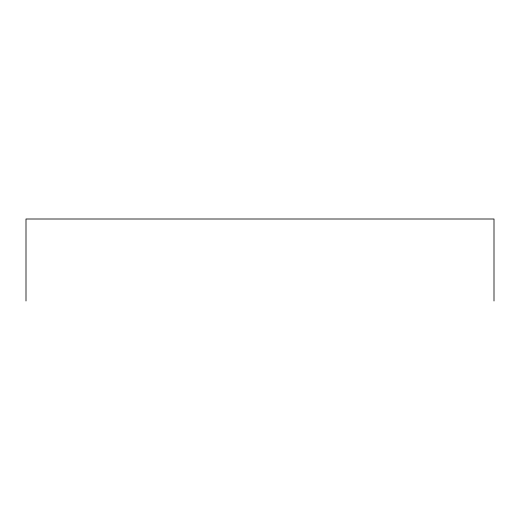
<?xml version="1.0" encoding="UTF-8"?>
<svg xmlns="http://www.w3.org/2000/svg" width="520" height="520" viewBox="0 0 520 520"><rect width="100%" height="100%" fill="white"/><g stroke="black" fill="none" stroke-linecap="round" stroke-linejoin="round"><path stroke-width="0.78" d="M494 300.995L494 219.005L26 219.005L26 300.995"/></g></svg>
